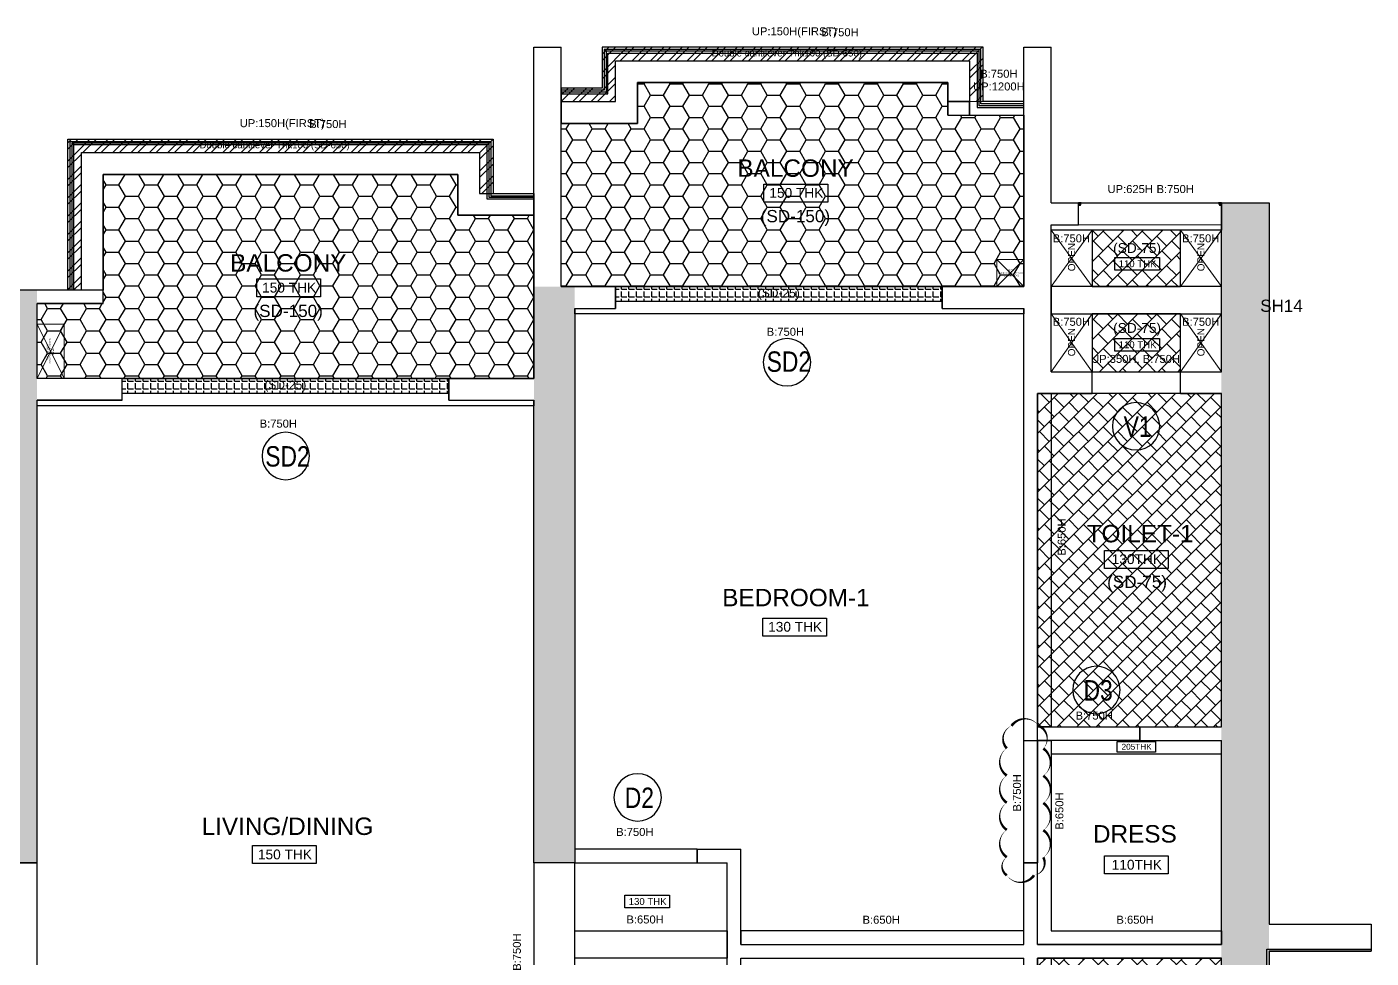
# Model space of a CAD drawing. Header units: millimetres. Extents: x 1124992 to 1258557, y -5767803 to -5695799.
# Drawn here: x 1248682 to 1258557, y -5753134 to -5746290 of the extents above; entities that cross this region are included whole.
import ezdxf
from ezdxf.enums import TextEntityAlignment as Align

# ---------------------------------------------------------------- set-up
doc = ezdxf.new("R2010")
doc.units = ezdxf.units.MM
doc.header["$LTSCALE"] = 1000
doc.header["$MEASUREMENT"] = 0
for name, pattern in [('CONTINOUS', [0]), ('DASHED', [19.05, 12.7, -6.35]), ('HIDDEN', [0.375, 0.25, -0.125]), ('HIDDENX2', [19.05, 12.7, -6.35])]:
    doc.linetypes.add(name, pattern=pattern)
for name, color, linetype in [('2-CHANGE 191024-khan', 4, 'Continuous'), ('202_WALL', 7, 'Continuous'), ('203_BEAM', 6, 'DASHED'), ('204_역BEAM', 4, 'Continuous'), ('205_BALCONY', 4, 'Continuous'), ('206_OPEN', 5, 'Continuous'), ('210-DRIP MOULD', 5, 'HIDDEN'), ('210-GROOVE(ELEVATION)', 40, 'HIDDEN'), ('210-GROOVE(Vertical)', 40, 'HIDDEN'), ('210_ROOM NAME', 2, 'Continuous'), ('210_SLAB THK', 2, 'Continuous'), ('216_SLAB DN -150', 81, 'CONTINOUS'), ('216_SLAB DN -25', 150, 'Continuous'), ('216_SLAB DN -650', 211, 'Continuous'), ('216_SLAB DN -75', 11, 'Continuous'), ('216_SLAB SLOPE', 40, 'Continuous'), ('221_BEAM문자', 6, 'Continuous'), ('223_발코니문자', 4, 'Continuous'), ('260_Window door symbol', 125, 'Continuous'), ('FOLDED SLAB', 1, 'HIDDEN'), ('T8(T9 IS SIMILAR) - DIMENSION & TEXTING$0$a-window-no', 125, 'Continuous')]:
    doc.layers.add(name, color=color, linetype=linetype)
doc.layers.add('T8_REFUGE COLUMNS$0$COL-HATCH', color=7, linetype='Continuous', lineweight=25, true_color=0xa3a3a3)
doc.styles.add('arial', font='sanss___.ttf')
doc.styles.add('T8(T9 IS SIMILAR) - DIMENSION & TEXTING$0$LODHA STANDERD', font='sanss___.ttf')
pattern_1 = [(0, (1205400.26, -5775414.915), (142.875, 82.48892), [95.25, -190.5]), (120, (1205400.26, -5775414.915), (-142.875, 82.48892), [95.25, -190.5]), (60, (1205400.26, -5775414.915), (3e-07, 164.97784), [-190.5, 95.25])]
pattern_2 = [(45, (1205400.26, -5775414.92), (-71.84205, 71.84205), []), (135, (1205400.26, -5775414.915), (-107.763073, 35.921024), [101.6, -101.6])]

# ---------------------------------------------------------------- blocks, each defined once
blk = doc.blocks.new('T8(T9 IS SIMILAR) - DIMENSION & TEXTING$0$WINDOW TAG')
at = {"layer": 'T8(T9 IS SIMILAR) - DIMENSION & TEXTING$0$a-window-no'}
blk.add_circle((0, 0), 174.1, dxfattribs=at)
at = {"layer": 'T8(T9 IS SIMILAR) - DIMENSION & TEXTING$0$a-window-no', "style": 'T8(T9 IS SIMILAR) - DIMENSION & TEXTING$0$LODHA STANDERD'}
blk.add_attdef('WINDOW', text='', height=150, dxfattribs=at).set_placement((11.3, 2.8), align=Align.MIDDLE_CENTER)
blk = doc.blocks.new('A$C128A26CC')
at = {"layer": '210-GROOVE(Vertical)', "linetype": 'ByBlock', "lineweight": -3, "flags": 128}
blk.add_lwpolyline([(15, 15), (5, 15), (0, 0), (20, 0), (15, 15)], dxfattribs=at)
blk.add_lwpolyline([(13.2, 12.5), (6.8, 12.5), (3.5, 2.5), (16.5, 2.5)], close=True, dxfattribs=at)

msp = doc.modelspace()

# ---------------------------------------------------------------- hatches: boundary and pattern name
at = {"layer": '216_SLAB DN -150'}
h = msp.add_hatch(dxfattribs=at)
h.set_pattern_fill('HONEY', color=95, scale=30)
h.set_pattern_definition(pattern_1)
h.paths.add_polyline_path([(1256006.726, -5746939.027), (1256006.726, -5748199.027), (1252606.726, -5748199.027), (1252606.726, -5746999.027), (1253166.726, -5746999.027), (1253166.726, -5746699.027), (1255446.726, -5746699.027), (1255446.726, -5746939.027)])
h = msp.add_hatch(dxfattribs=at)
h.set_pattern_fill('HONEY', color=95, scale=30)
h.set_pattern_definition(pattern_1)
h.paths.add_polyline_path([(1252406.726, -5747674.027), (1252406.726, -5748874.027), (1248756.726, -5748874.027), (1248756.726, -5748324.027), (1249241.726, -5748324.027), (1249241.726, -5747374.027), (1251846.726, -5747374.027), (1251846.726, -5747674.027)])
at = {"layer": '216_SLAB DN -25', "linetype": 'ByBlock'}
h = msp.add_hatch(dxfattribs=at)
h.set_pattern_fill('ANGLE', color=256, scale=8)
h.set_pattern_definition([(0, (1224885.26, -5757829.915), (0, 55.88), [40.64, -15.24]), (90, (1224885.26, -5757829.915), (-55.88, 3e-15), [40.64, -15.24])])
h.paths.add_polyline_path([(1253006.726, -5748199.027), (1255406.726, -5748199.027), (1255406.726, -5748309.027), (1253006.726, -5748309.027)])
h = msp.add_hatch(dxfattribs=at)
h.set_pattern_fill('ANGLE', color=256, scale=8)
h.set_pattern_definition([(0, (1221260.26, -5758504.915), (0, 55.88), [40.64, -15.24]), (90, (1221260.26, -5758504.915), (-55.88, 3e-15), [40.64, -15.24])])
h.paths.add_polyline_path([(1249381.726, -5748874.027), (1251781.726, -5748874.027), (1251781.726, -5748984.027), (1249381.726, -5748984.027)])
at = {"layer": '216_SLAB DN -650', "linetype": 'Continuous', "lineweight": 0}
h = msp.add_hatch(dxfattribs=at)
h.set_pattern_fill('STEEL', color=227, scale=30)
h.set_pattern_definition([(45, (1205400.26, -5775454.915), (-67.35192, 67.35192), []), (45, (1205400.26, -5775407.29), (-67.35192, 67.35192), [])])
h.paths.add_polyline_path([(1255706.726, -5746839.027), (1255606.726, -5746839.027), (1255606.726, -5746539.027), (1253006.726, -5746539.027), (1253006.726, -5746839.027), (1252606.726, -5746839.027), (1252606.726, -5746739.027), (1252906.726, -5746739.027), (1252906.726, -5746439.027), (1255706.726, -5746439.027)])
h = msp.add_hatch(dxfattribs=at)
h.set_pattern_fill('STEEL', color=227, scale=30)
h.set_pattern_definition([(45, (1205400.26, -5775414.915), (-67.35192, 67.35192), []), (45, (1205400.26, -5775367.29), (-67.35192, 67.35192), [])])
h.paths.add_polyline_path([(1252106.726, -5747114.027), (1252106.726, -5747514.027), (1252006.726, -5747514.027), (1252006.726, -5747214.027), (1249081.726, -5747214.027), (1249081.726, -5748224.027), (1248981.726, -5748224.027), (1248981.726, -5747114.027)])
at = {"layer": '216_SLAB DN -75'}
h = msp.add_hatch(dxfattribs=at)
h.set_pattern_fill('AR-B88', color=15, scale=0.5, angle=45)
h.set_pattern_definition(pattern_2)
h.paths.add_polyline_path([(1257156.726, -5747784.027), (1256506.726, -5747784.027), (1256506.726, -5748199.027), (1257156.726, -5748199.027)])
h = msp.add_hatch(dxfattribs=at)
h.set_pattern_fill('AR-B88', color=15, scale=0.5, angle=45)
h.set_pattern_definition(pattern_2)
h.paths.add_polyline_path([(1257156.726, -5748399.027), (1256506.726, -5748399.027), (1256506.726, -5748824.027), (1257156.726, -5748824.027)])
h = msp.add_hatch(dxfattribs=at)
h.set_pattern_fill('AR-B88', color=15, scale=0.5, angle=45)
h.set_pattern_definition(pattern_2)
h.paths.add_polyline_path([(1256106.726, -5751434.027), (1257456.726, -5751434.027), (1257456.726, -5748984.027), (1256106.726, -5748984.027)])
h = msp.add_hatch(dxfattribs=at)
h.set_pattern_fill('AR-B88', color=15, scale=0.5, angle=45)
h.set_pattern_definition([(45, (1205400.26, -5779619.92), (-71.84205, 71.84205), []), (135, (1205400.26, -5779619.915), (-107.763073, 35.921024), [101.6, -101.6])])
h.paths.add_polyline_path([(1256106.726, -5755684.027), (1257456.726, -5755684.027), (1257456.726, -5753134.027), (1256106.726, -5753134.027)])
at = {"layer": 'T8_REFUGE COLUMNS$0$COL-HATCH', "linetype": 'ByBlock'}
h = msp.add_hatch(color=256, dxfattribs=at)
h.dxf.hatch_style = 1
h.paths.add_polyline_path([(1257806.726, -5757084.027), (1257456.726, -5757084.027), (1257456.726, -5747584.027), (1257806.726, -5747584.027)])
h = msp.add_hatch(color=256, dxfattribs=at)
h.dxf.hatch_style = 1
h.paths.add_polyline_path([(1248506.726, -5752434.027), (1248756.726, -5752434.027), (1248756.726, -5748224.027), (1248506.726, -5748224.027)])
h = msp.add_hatch(color=256, dxfattribs=at)
h.dxf.hatch_style = 1
h.paths.add_polyline_path([(1252706.726, -5752434.027), (1252406.726, -5752434.027), (1252406.726, -5748199.027), (1252706.726, -5748199.027)])

# ---------------------------------------------------------------- linework, layer by layer
at = {"layer": '2-CHANGE 191024-khan', "linetype": 'ByBlock'}
msp.add_lwpolyline([(1255880.102, -5752525.199, 0, 20, 0.52056705), (1256080.102, -5752525.199, 0, 20, 0.52056705), (1256148.573, -5752393.67, 0, 20, 0.52056705), (1256148.573, -5752193.67, 0, 20, 0.52056705), (1256148.573, -5751993.67, 0, 20, 0.52056705), (1256148.573, -5751793.67, 0, 20, 0.52056705), (1256148.573, -5751593.67, 0, 20, 0.52056705), (1256115.187, -5751427.056, 0, 20, 0.52056705), (1255915.187, -5751427.056, 0, 20, 0.52056705), (1255880.102, -5751591.971, 0, 20, 0.52056705), (1255880.102, -5751791.971, 0, 20, 0.52056705), (1255880.102, -5751991.971, 0, 20, 0.52056705), (1255880.102, -5752191.971, 0, 20, 0.52056705), (1255880.102, -5752391.971, 0, 20, 0.52056705)], format="xyseb", close=True, dxfattribs=at)
at = {"layer": '202_WALL', "linetype": 'ByBlock'}
for p, q in [((1252406.726, -5748874.027), (1252406.726, -5746439.027)), ((1252406.726, -5746439.027), (1252606.726, -5746439.027)), ((1252606.726, -5748199.027), (1252606.726, -5746439.027)), ((1256006.726, -5748199.027), (1256006.726, -5746439.027)), ((1256006.726, -5746439.027), (1256206.726, -5746439.027)), ((1256206.726, -5747584.027), (1256206.726, -5746439.027)), ((1255446.726, -5746939.027), (1255446.726, -5746839.027)), ((1255446.726, -5746839.027), (1255606.726, -5746839.027)), ((1255606.726, -5746939.027), (1255606.726, -5746839.027)), ((1255446.726, -5746939.027), (1255606.726, -5746939.027)), ((1256206.726, -5747584.027), (1256406.726, -5747584.027)), ((1256406.726, -5747744.027), (1256406.726, -5747584.027)), ((1257456.726, -5748824.027), (1257456.726, -5747584.027)), ((1257456.726, -5747584.027), (1257806.726, -5747584.027)), ((1257806.726, -5747584.027), (1257806.726, -5752884.027)), ((1256206.726, -5748824.027), (1256206.726, -5747744.027)), ((1256206.726, -5747744.027), (1256406.726, -5747744.027)), ((1249241.726, -5748224.027), (1248606.726, -5748224.027)), ((1249241.726, -5748324.027), (1249241.726, -5748224.027)), ((1252606.726, -5748199.027), (1253006.726, -5748199.027)), ((1253006.726, -5748199.027), (1253006.726, -5748359.027)), ((1255406.726, -5748359.027), (1255406.726, -5748199.027)), ((1255406.726, -5748199.027), (1256006.726, -5748199.027)), ((1248756.726, -5748874.027), (1248756.726, -5748324.027)), ((1249241.726, -5748324.027), (1248756.726, -5748324.027)), ((1252706.726, -5748359.027), (1252706.726, -5752434.027)), ((1252706.726, -5748359.027), (1253006.726, -5748359.027)), ((1255406.726, -5748359.027), (1256006.726, -5748359.027)), ((1256006.726, -5751534.027), (1256006.726, -5748359.027)), ((1256206.726, -5748824.027), (1256506.726, -5748824.027)), ((1256506.726, -5748984.027), (1256506.726, -5748824.027)), ((1257156.726, -5748984.027), (1257156.726, -5748824.027)), ((1257156.726, -5748824.027), (1257456.726, -5748824.027)), ((1249381.726, -5748874.027), (1248756.726, -5748874.027)), ((1249381.726, -5749034.027), (1249381.726, -5748874.027)), ((1251781.726, -5749034.027), (1251781.726, -5748874.027)), ((1251781.726, -5748874.027), (1252406.726, -5748874.027)), ((1256106.726, -5751534.027), (1256106.726, -5748984.027)), ((1256106.726, -5748984.027), (1256506.726, -5748984.027)), ((1257156.726, -5748984.027), (1257456.726, -5748984.027)), ((1257456.726, -5751434.027), (1257456.726, -5748984.027)), ((1248756.726, -5752434.027), (1248756.726, -5749034.027)), ((1249381.726, -5749034.027), (1248756.726, -5749034.027)), ((1251781.726, -5749034.027), (1252406.726, -5749034.027)), ((1252406.726, -5752434.027), (1252406.726, -5749034.027)), ((1256856.726, -5751534.027), (1256856.726, -5751434.027)), ((1256856.726, -5751434.027), (1257456.726, -5751434.027)), ((1256006.726, -5751534.027), (1256106.726, -5751534.027)), ((1256856.726, -5751534.027), (1257456.726, -5751534.027)), ((1257456.726, -5753034.027), (1257456.726, -5751534.027)), ((1253606.726, -5752334.027), (1253926.726, -5752334.027)), ((1253606.726, -5752334.027), (1253606.726, -5752434.027)), ((1253926.726, -5753034.027), (1253926.726, -5752334.027)), ((1246106.726, -5752434.027), (1248756.726, -5752434.027)), ((1252706.726, -5752434.027), (1252406.726, -5752434.027)), ((1253606.726, -5752434.027), (1253826.726, -5752434.027)), ((1253826.726, -5753734.027), (1253826.726, -5752434.027)), ((1256006.726, -5753034.027), (1256006.726, -5752434.027)), ((1256006.726, -5752434.027), (1256106.726, -5752434.027)), ((1256106.726, -5753034.027), (1256106.726, -5752434.027)), ((1257806.726, -5752884.027), (1258556.726, -5752884.027)), ((1258556.726, -5752884.027), (1258556.726, -5753084.027)), ((1253926.726, -5753034.027), (1256006.726, -5753034.027)), ((1256106.726, -5753034.027), (1257456.726, -5753034.027)), ((1253926.726, -5753834.027), (1253926.726, -5753134.027)), ((1253926.726, -5753134.027), (1256006.726, -5753134.027)), ((1256006.726, -5753949.027), (1256006.726, -5753134.027)), ((1256106.726, -5753949.027), (1256106.726, -5753134.027)), ((1256106.726, -5753134.027), (1257456.726, -5753134.027)), ((1257456.726, -5755684.027), (1257456.726, -5753134.027)), ((1257806.726, -5753084.027), (1257806.726, -5757969.027)), ((1257806.726, -5753084.027), (1258556.726, -5753084.027))]:
    msp.add_line(p, q, dxfattribs=at)
at = {"layer": '203_BEAM'}
for points in [[(1256006.726, -5746839.027), (1255706.726, -5746839.027), (1255706.726, -5746439.027), (1252906.726, -5746439.027), (1252906.726, -5746739.027), (1252606.726, -5746739.027), (1252606.726, -5746999.027), (1253166.726, -5746999.027), (1253166.726, -5746699.027), (1255446.726, -5746699.027), (1255446.726, -5746839.027), (1255606.726, -5746839.027), (1255606.726, -5746939.027), (1255606.726, -5746939.027), (1255606.726, -5746939.027), (1256006.726, -5746939.027), (1256006.726, -5746839.027)], [(1255606.726, -5746539.027), (1255606.726, -5746839.027), (1255446.726, -5746839.027), (1255446.726, -5746699.027), (1253166.726, -5746699.027), (1253166.726, -5746999.027), (1252606.726, -5746999.027), (1252606.726, -5746839.027), (1253006.726, -5746839.027), (1253006.726, -5746539.027), (1255606.726, -5746539.027)], [(1252406.726, -5747514.027), (1252406.726, -5747674.027), (1251846.726, -5747674.027), (1251846.726, -5747374.027), (1249241.726, -5747374.027), (1249241.726, -5748224.027), (1248981.726, -5748224.027), (1248981.726, -5747114.027), (1252106.726, -5747114.027), (1252106.726, -5747514.027), (1252406.726, -5747514.027)], [(1252406.726, -5747514.027), (1252406.726, -5747674.027), (1251846.726, -5747674.027), (1251846.726, -5747374.027), (1249241.726, -5747374.027), (1249241.726, -5748224.027), (1249081.726, -5748224.027), (1249081.726, -5747214.027), (1252006.726, -5747214.027), (1252006.726, -5747514.027), (1252406.726, -5747514.027)], [(1256406.726, -5747584.027), (1257456.726, -5747584.027), (1257456.726, -5747784.027), (1256206.726, -5747784.027), (1256206.726, -5747744.027), (1256406.726, -5747744.027), (1256406.726, -5747584.027)], [(1256006.726, -5748359.027), (1256006.726, -5748399.027), (1252706.726, -5748399.027), (1252706.726, -5748359.027), (1253006.726, -5748359.027), (1253006.726, -5748199.027), (1255406.726, -5748199.027), (1255406.726, -5748359.027), (1256006.726, -5748359.027)], [(1252406.726, -5749034.027), (1252406.726, -5749074.027), (1248756.726, -5749074.027), (1248756.726, -5749034.027), (1249381.726, -5749034.027), (1249381.726, -5748874.027), (1251781.726, -5748874.027), (1251781.726, -5749034.027), (1252406.726, -5749034.027)], [(1256106.726, -5751434.027), (1256106.726, -5748984.027), (1256206.726, -5748984.027), (1256206.726, -5751434.027), (1256106.726, -5751434.027)], [(1256106.726, -5751534.027), (1256106.726, -5751534.027), (1256106.726, -5751534.027), (1256206.726, -5751534.027), (1256206.726, -5752934.027), (1257456.726, -5752934.027), (1257456.726, -5753034.027), (1256106.726, -5753034.027), (1256106.726, -5751534.027), (1256106.726, -5751534.027), (1256106.726, -5751534.027)], [(1248756.726, -5752434.027), (1248456.726, -5752434.027), (1248456.726, -5753659.027), (1248556.726, -5753659.027), (1248556.726, -5754009.027), (1248456.726, -5754009.027), (1248456.726, -5755459.027), (1248756.726, -5755459.027), (1248756.726, -5752434.027)], [(1252706.726, -5752934.027), (1252706.726, -5752934.027), (1253826.726, -5752934.027), (1253826.726, -5753134.027), (1252706.726, -5753134.027), (1252706.726, -5753134.027), (1252706.726, -5753134.027), (1252706.726, -5752934.027), (1252706.726, -5752934.027)], [(1256206.726, -5753134.027), (1256206.726, -5753134.027), (1256206.726, -5753134.027), (1256206.726, -5755684.027), (1256106.726, -5755684.027), (1256106.726, -5753134.027), (1256106.726, -5753134.027), (1256106.726, -5753134.027), (1256106.726, -5753134.027), (1256106.726, -5753134.027), (1256206.726, -5753134.027)]]:
    msp.add_lwpolyline(points, dxfattribs=at)
for points in [[(1257456.726, -5748199.027), (1256206.726, -5748199.027), (1256206.726, -5748399.027), (1257456.726, -5748399.027)], [(1256106.726, -5751434.027), (1256856.726, -5751434.027), (1256856.726, -5751534.027), (1256106.726, -5751534.027)], [(1256106.726, -5752434.027), (1256006.726, -5752434.027), (1256006.726, -5751534.027), (1256106.726, -5751534.027)], [(1252706.726, -5752434.027), (1253606.726, -5752434.027), (1253606.726, -5752334.027), (1252706.726, -5752334.027)], [(1252406.726, -5753734.027), (1252706.726, -5753734.027), (1252706.726, -5752434.027), (1252406.726, -5752434.027)], [(1256006.726, -5752934.027), (1253926.726, -5752934.027), (1253926.726, -5753034.027), (1256006.726, -5753034.027)]]:
    msp.add_lwpolyline(points, close=True, dxfattribs=at)
at = {"layer": '204_역BEAM', "linetype": 'Continuous', "lineweight": 0}
for points in [[(1255446.726, -5746839.027), (1255706.726, -5746839.027), (1255706.726, -5746439.027), (1252906.726, -5746439.027), (1252906.726, -5746739.027), (1252606.726, -5746739.027), (1252606.726, -5746999.027), (1253166.726, -5746999.027), (1253166.726, -5746699.027), (1255446.726, -5746699.027), (1255446.726, -5746839.027)], [(1252406.726, -5747514.027), (1252406.726, -5747674.027), (1251846.726, -5747674.027), (1251846.726, -5747374.027), (1249241.726, -5747374.027), (1249241.726, -5748224.027), (1248981.726, -5748224.027), (1248981.726, -5747114.027), (1252106.726, -5747114.027), (1252106.726, -5747514.027), (1252406.726, -5747514.027)]]:
    msp.add_lwpolyline(points, dxfattribs=at)
at = {"layer": '205_BALCONY', "linetype": 'Continuous', "lineweight": 0}
for points in [[(1256006.726, -5746839.027), (1255606.726, -5746839.027), (1255606.726, -5746939.027), (1256006.726, -5746939.027)], [(1257456.726, -5747584.027), (1256406.726, -5747584.027), (1256406.726, -5747744.027), (1257456.726, -5747744.027)], [(1256506.726, -5748824.027), (1256506.726, -5748984.027), (1257156.726, -5748984.027), (1257156.726, -5748824.027)]]:
    msp.add_lwpolyline(points, close=True, dxfattribs=at)
at = {"layer": '206_OPEN', "lineweight": 0}
for points in [[(1256506.726, -5747784.027), (1256206.726, -5747784.027), (1256206.726, -5748199.027), (1256506.726, -5748199.027), (1256506.726, -5747784.027), (1256206.726, -5748199.027), (1256506.726, -5748199.027), (1256206.726, -5747784.027)], [(1257456.726, -5747784.027), (1257156.726, -5747784.027), (1257156.726, -5748199.027), (1257456.726, -5748199.027), (1257456.726, -5747784.027), (1257156.726, -5748199.027), (1257456.726, -5748199.027), (1257156.726, -5747784.027)], [(1256506.726, -5748399.027), (1256206.726, -5748399.027), (1256206.726, -5748824.027), (1256506.726, -5748824.027), (1256506.726, -5748399.027), (1256206.726, -5748824.027), (1256506.726, -5748824.027), (1256206.726, -5748399.027)], [(1257456.726, -5748399.027), (1257156.726, -5748399.027), (1257156.726, -5748824.027), (1257456.726, -5748824.027), (1257456.726, -5748399.027), (1257156.726, -5748824.027), (1257456.726, -5748824.027), (1257156.726, -5748399.027)]]:
    msp.add_lwpolyline(points, dxfattribs=at)
at = {"layer": '206_OPEN', "linetype": 'HIDDENX2', "lineweight": 0}
for points in [[(1256006.726, -5747999.027), (1255806.726, -5747999.027), (1255806.726, -5748199.027), (1256006.726, -5748199.027), (1256006.726, -5747999.027), (1255806.726, -5748199.027), (1256006.726, -5748199.027), (1255806.726, -5747999.027)], [(1248956.726, -5748474.027), (1248756.726, -5748474.027), (1248756.726, -5748874.027), (1248956.726, -5748874.027), (1248956.726, -5748474.027), (1248756.726, -5748874.027), (1248956.726, -5748874.027), (1248756.726, -5748474.027)]]:
    msp.add_lwpolyline(points, dxfattribs=at)
at = {"layer": '210-DRIP MOULD', "linetype": 'DASHED', "lineweight": -3}
for points in [[(1252606.726, -5746756.027), (1252606.726, -5746782.027), (1252949.726, -5746782.027), (1252949.726, -5746482.027), (1255663.726, -5746482.027), (1255663.726, -5746882.027), (1256006.726, -5746882.027), (1256006.726, -5746856.027), (1255689.726, -5746856.027), (1255689.726, -5746456.027), (1252923.726, -5746456.027), (1252923.726, -5746756.027), (1252606.726, -5746756.027)], [(1256006.726, -5746869.027), (1255676.726, -5746869.027), (1255676.726, -5746469.027), (1252936.726, -5746469.027), (1252936.726, -5746769.027), (1252606.726, -5746769.027)], [(1252406.726, -5747531.027), (1252406.726, -5747557.027), (1252063.726, -5747557.027), (1252063.726, -5747157.027), (1249024.726, -5747157.027), (1249024.726, -5748224.027), (1248998.726, -5748224.027), (1248998.726, -5747131.027), (1252089.726, -5747131.027), (1252089.726, -5747531.027), (1252406.726, -5747531.027)], [(1252406.726, -5747544.027), (1252076.726, -5747544.027), (1252076.726, -5747144.027), (1249011.726, -5747144.027), (1249011.726, -5748224.027)]]:
    msp.add_lwpolyline(points, dxfattribs=at)
at = {"layer": '210-GROOVE(ELEVATION)', "linetype": 'HIDDENX2', "lineweight": -3, "flags": 128}
msp.add_lwpolyline([(1257806.726, -5753084.027), (1257806.726, -5757969.027), (1257791.726, -5757969.027), (1257791.726, -5753069.027), (1258556.726, -5753069.027), (1258556.726, -5753084.027)], close=True, dxfattribs=at)
at = {"layer": '210_SLAB THK', "color": 2}
for points in [[(1254565.179, -5747445.164), (1254565.179, -5747577.511), (1254096.492, -5747577.511), (1254096.492, -5747445.164)], [(1257002.433, -5747985.386), (1257002.433, -5748078.029), (1256674.352, -5748078.029), (1256674.352, -5747985.386)], [(1250838.753, -5748141.643), (1250838.753, -5748273.99), (1250370.066, -5748273.99), (1250370.066, -5748141.643)], [(1257002.433, -5748580.713), (1257002.433, -5748673.356), (1256674.352, -5748673.356), (1256674.352, -5748580.713)], [(1257066.168, -5750137.034), (1257066.168, -5750269.381), (1256597.481, -5750269.381), (1256597.481, -5750137.034)], [(1254556.251, -5750634.258), (1254556.251, -5750766.605), (1254087.564, -5750766.605), (1254087.564, -5750634.258)], [(1256972.431, -5751541.96), (1256972.431, -5751621.368), (1256691.219, -5751621.368), (1256691.219, -5751541.96)], [(1250807.887, -5752307.287), (1250807.887, -5752439.634), (1250339.2, -5752439.634), (1250339.2, -5752307.287)], [(1257066.168, -5752382.967), (1257066.168, -5752515.315), (1256597.481, -5752515.315), (1256597.481, -5752382.967)], [(1253403.471, -5752672.506), (1253403.471, -5752765.149), (1253075.39, -5752765.149), (1253075.39, -5752672.506)]]:
    msp.add_lwpolyline(points, close=True, dxfattribs=at)
at = {"layer": '216_SLAB DN -150'}
for points in [[(1256006.726, -5746939.027), (1256006.726, -5748199.027), (1252606.726, -5748199.027), (1252606.726, -5746999.027), (1253166.726, -5746999.027), (1253166.726, -5746699.027), (1255446.726, -5746699.027), (1255446.726, -5746939.027), (1256006.726, -5746939.027)], [(1252406.726, -5747674.027), (1252406.726, -5748874.027), (1248756.726, -5748874.027), (1248756.726, -5748324.027), (1249241.726, -5748324.027), (1249241.726, -5747374.027), (1251846.726, -5747374.027), (1251846.726, -5747674.027), (1252406.726, -5747674.027)]]:
    msp.add_lwpolyline(points, dxfattribs=at)
at = {"layer": '216_SLAB DN -25', "linetype": 'ByBlock'}
for points in [[(1253006.726, -5748199.027), (1255406.726, -5748199.027), (1255406.726, -5748309.027), (1253006.726, -5748309.027)], [(1249381.726, -5748874.027), (1251781.726, -5748874.027), (1251781.726, -5748984.027), (1249381.726, -5748984.027)]]:
    msp.add_lwpolyline(points, close=True, dxfattribs=at)
at = {"layer": '216_SLAB DN -650', "color": 201, "linetype": 'Continuous', "lineweight": 0}
for points in [[(1255706.726, -5746839.027), (1255606.726, -5746839.027), (1255606.726, -5746539.027), (1253006.726, -5746539.027), (1253006.726, -5746839.027), (1252606.726, -5746839.027), (1252606.726, -5746739.027), (1252906.726, -5746739.027), (1252906.726, -5746439.027), (1255706.726, -5746439.027), (1255706.726, -5746839.027)], [(1252106.726, -5747114.027), (1252106.726, -5747514.027), (1252006.726, -5747514.027), (1252006.726, -5747214.027), (1249081.726, -5747214.027), (1249081.726, -5748224.027), (1248981.726, -5748224.027), (1248981.726, -5747114.027), (1252106.726, -5747114.027)]]:
    msp.add_lwpolyline(points, dxfattribs=at)
at = {"layer": '216_SLAB DN -75'}
for points in [[(1257156.726, -5747784.027), (1256506.726, -5747784.027), (1256506.726, -5748199.027), (1257156.726, -5748199.027)], [(1257156.726, -5748399.027), (1256506.726, -5748399.027), (1256506.726, -5748824.027), (1257156.726, -5748824.027)], [(1256106.726, -5751434.027), (1257456.726, -5751434.027), (1257456.726, -5748984.027), (1256106.726, -5748984.027)], [(1256106.726, -5755684.027), (1257456.726, -5755684.027), (1257456.726, -5753134.027), (1256106.726, -5753134.027)]]:
    msp.add_lwpolyline(points, close=True, dxfattribs=at)
at = {"layer": 'FOLDED SLAB', "linetype": 'HIDDENX2', "const_width": 10}
msp.add_lwpolyline([(1257456.726, -5751634.027), (1256206.726, -5751634.027)], dxfattribs=at)

# ---------------------------------------------------------------- block references
at = {"layer": '210-GROOVE(Vertical)', "linetype": 'ByBlock', "rotation": 180}
for p in [(1256426.726, -5747584.027), (1257456.726, -5747584.027)]:
    msp.add_blockref('A$C128A26CC', p, dxfattribs=at)
at = {"layer": '260_Window door symbol'}
ref = msp.add_blockref('T8(T9 IS SIMILAR) - DIMENSION & TEXTING$0$WINDOW TAG', (1254265.83, -5748755.03, 0.49), dxfattribs=dict(at, xscale=-1))
ref.add_attrib('WINDOW', 'SD2', dxfattribs={"layer": 'T8(T9 IS SIMILAR) - DIMENSION & TEXTING$0$a-window-no', "height": 150, "style": 'T8(T9 IS SIMILAR) - DIMENSION & TEXTING$0$LODHA STANDERD', "width": 0.8}).set_placement((1254279.504, -5748749.976, 0.49), align=Align.MIDDLE_CENTER)
ref = msp.add_blockref('T8(T9 IS SIMILAR) - DIMENSION & TEXTING$0$WINDOW TAG', (1256830.234, -5749225.391, 0.49), dxfattribs=dict(at, xscale=-1, rotation=180))
ref.add_attrib('WINDOW', 'V1', dxfattribs={"layer": 'T8(T9 IS SIMILAR) - DIMENSION & TEXTING$0$a-window-no', "height": 150, "style": 'T8(T9 IS SIMILAR) - DIMENSION & TEXTING$0$LODHA STANDERD', "width": 0.8}).set_placement((1256841.581, -5749228.182, 0.49), align=Align.MIDDLE_CENTER)
ref = msp.add_blockref('T8(T9 IS SIMILAR) - DIMENSION & TEXTING$0$WINDOW TAG', (1250583.487, -5749443.54, 0.49), dxfattribs=dict(at, xscale=-1, rotation=180))
ref.add_attrib('WINDOW', 'SD2', dxfattribs={"layer": 'T8(T9 IS SIMILAR) - DIMENSION & TEXTING$0$a-window-no', "height": 150, "style": 'T8(T9 IS SIMILAR) - DIMENSION & TEXTING$0$LODHA STANDERD', "width": 0.8}).set_placement((1250596.15, -5749446.331, 0.49), align=Align.MIDDLE_CENTER)
ref = msp.add_blockref('T8(T9 IS SIMILAR) - DIMENSION & TEXTING$0$WINDOW TAG', (1256538.755, -5751163.32, 0.49), dxfattribs=dict(at, xscale=-1, rotation=180))
ref.add_attrib('WINDOW', 'D3', dxfattribs={"layer": 'T8(T9 IS SIMILAR) - DIMENSION & TEXTING$0$a-window-no', "height": 150, "style": 'T8(T9 IS SIMILAR) - DIMENSION & TEXTING$0$LODHA STANDERD', "width": 0.8}).set_placement((1256551.419, -5751166.111, 0.49), align=Align.MIDDLE_CENTER)
ref = msp.add_blockref('T8(T9 IS SIMILAR) - DIMENSION & TEXTING$0$WINDOW TAG', (1253168.658, -5751952.903, 0.49), dxfattribs=dict(at, xscale=-1, rotation=180))
ref.add_attrib('WINDOW', 'D2', dxfattribs={"layer": 'T8(T9 IS SIMILAR) - DIMENSION & TEXTING$0$a-window-no', "height": 150, "style": 'T8(T9 IS SIMILAR) - DIMENSION & TEXTING$0$LODHA STANDERD', "width": 0.8}).set_placement((1253181.322, -5751955.693, 0.49), align=Align.MIDDLE_CENTER)

# ---------------------------------------------------------------- texts
at = {"layer": '206_OPEN', "linetype": 'Continuous', "lineweight": 0, "style": 'arial'}
for s, height, p in [('OPEN', 52.5, (1256382.567, -5748085.979)), ('OPEN', 52.5, (1257332.567, -5748085.979)), ('OPEN', 52.5, (1256382.567, -5748710.979)), ('OPEN', 52.5, (1257332.567, -5748710.979)), ('(WOOD BOX)', 12.5, (1248838.942, -5748733.55)), ('(WORK SCOPE AT JOB SITE)', 9.625, (1248856.989, -5748764.729)), ('OPEN', 12.5, (1248880.612, -5748699.399))]:
    msp.add_text(s, height=height, rotation=90, dxfattribs=at).set_placement(p)
for s, height, p in [('(WORK SCOPE AT JOB SITE)', 9.625, (1255814.417, -5748103.538)), ('(WOOD BOX)', 12.5, (1255858.278, -5748123.663)), ('OPEN', 12.5, (1255883.782, -5748085.268))]:
    msp.add_text(s, height=height, dxfattribs=at).set_placement(p)
at = {"layer": '210_ROOM NAME', "style": 'arial'}
for s, p in [('TOILET-1', (1256466.894, -5750078.015)), ('BEDROOM-1', (1253789.895, -5750547.934)), ('LIVING/DINING', (1249965.194, -5752228.719)), ('DRESS', (1256513.049, -5752284.374))]:
    msp.add_text(s, height=128, dxfattribs=at).set_placement(p)
at = {"layer": '210_ROOM NAME', "char_height": 128, "attachment_point": 5, "line_spacing_factor": 0.96736, "style": 'arial'}
for insert in [(1254328.747, -5747328.757), (1250602.321, -5748025.236)]:
    msp.add_mtext('{\\C2;\\lBALCONY}', dxfattribs=dict(at, insert=insert))
at = {"layer": '210_ROOM NAME', "insert": (1258054.806, -5748385.363, 0), "char_height": 89.6, "width": 2449.55586, "attachment_point": 9, "style": 'arial'}
msp.add_mtext('SH14', dxfattribs=at)
at = {"layer": '210_SLAB THK', "color": 2, "attachment_point": 2, "line_spacing_factor": 0.94556, "style": 'arial'}
for s, insert, char_height, width in [('150 THK', (1254334.502, -5747473.854), 72, 531.9), ('110 THK', (1256840.959, -5748005.468), 50.4, 372.33), ('150 THK', (1250608.076, -5748170.333), 72, 531.9), ('110 THK', (1256840.959, -5748600.796), 50.4, 372.33), ('130THK', (1256835.491, -5750165.723), 72, 531.9), ('130 THK', (1254325.574, -5750662.948), 72, 531.9), ('205THK', (1256834.025, -5751559.173), 43.2, 319.14), ('150 THK', (1250577.211, -5752335.976), 72, 531.9), ('110THK', (1256835.491, -5752411.657), 72, 531.9), ('130 THK', (1253241.997, -5752692.589), 50.4, 372.33)]:
    msp.add_mtext(s, dxfattribs=dict(at, insert=insert, char_height=char_height, width=width))
at = {"layer": '216_SLAB DN -650', "color": 201, "linetype": 'Continuous', "lineweight": 0, "char_height": 50.4, "attachment_point": 2, "line_spacing_factor": 0.96736, "style": 'arial'}
for insert in [(1254264.178, -5746456.863), (1250501.678, -5747131.863)]:
    msp.add_mtext('{\\C6;Double cantilever Thk100 (SD-650)}', dxfattribs=dict(at, insert=insert))
at = {"layer": '216_SLAB SLOPE', "line_spacing_factor": 0.96736, "style": 'arial'}
for s, insert, char_height, attachment_point in [('{\\C6;(SD-150)}', (1254327.454, -5747635.626), 90, 2), ('{\\C6;(SD-75)}', (1256837.454, -5747879.297), 72, 2), ('{\\C6;(SD-25)}', (1254205.536, -5748295.96), 63, 8), ('{\\C6;(SD-150)}', (1250601.028, -5748332.105), 90, 2), ('{\\C6;(SD-75)}', (1256837.454, -5748466.574), 72, 2), ('{\\C6;(SD-25)}', (1250580.536, -5748970.96), 63, 8), ('{\\C6;(SD-75)}', (1256837.22, -5750323.601), 90, 2)]:
    msp.add_mtext(s, dxfattribs=dict(at, insert=insert, char_height=char_height, attachment_point=attachment_point))
at = {"layer": '221_BEAM문자', "linetype": 'Continuous', "lineweight": 0, "style": 'arial'}
for p in [(1254655.271, -5746329.186), (1255822.147, -5746634), (1250892.771, -5747004.186), (1257117.546, -5747481.736), (1256354.69, -5747843.833), (1257304.69, -5747843.833), (1256354.69, -5748457.195), (1257304.69, -5748457.195), (1254253.885, -5748530.616), (1250528.885, -5749205.616), (1256522.734, -5751351.712), (1253147.734, -5752206.712)]:
    msp.add_text('B:750H', height=58.8, dxfattribs=at).set_placement(p, align=Align.MIDDLE)
at = {"layer": '221_BEAM문자', "color": 1, "linetype": 'Continuous', "lineweight": 0, "style": 'arial'}
for s, p in [('B:650H', (1256283.217, -5750039.124)), ('B:750H', (1255954.979, -5751919.492)), ('B:650H', (1256266.682, -5752053.182))]:
    msp.add_text(s, height=58.8, rotation=90, dxfattribs=at).set_placement(p, align=Align.MIDDLE)
for p in [(1253223.247, -5752849.942), (1254957.734, -5752851.712), (1256822.734, -5752851.712)]:
    msp.add_text('B:650H', height=58.8, dxfattribs=at).set_placement(p, align=Align.MIDDLE)
at = {"layer": '221_BEAM문자', "linetype": 'Continuous', "lineweight": 0, "style": 'arial'}
msp.add_text('B:750H', height=58.8, rotation=90, dxfattribs=at).set_placement((1252281.085, -5753090.014), align=Align.MIDDLE)
at = {"layer": '223_발코니문자', "linetype": 'Continuous', "lineweight": 0, "style": 'arial'}
for s, p in [('UP:150H(FIRST)', (1254320.347, -5746329.555)), ('UP:1200H', (1255822.147, -5746727.693)), ('UP:150H(FIRST)', (1250557.847, -5747004.555)), ('UP:625H', (1256787.154, -5747481.645)), ('UP:350H, B:750H', (1256826.259, -5748735.103))]:
    msp.add_text(s, height=58.8, dxfattribs=at).set_placement(p, align=Align.MIDDLE)

doc.saveas('drawing.dxf')
